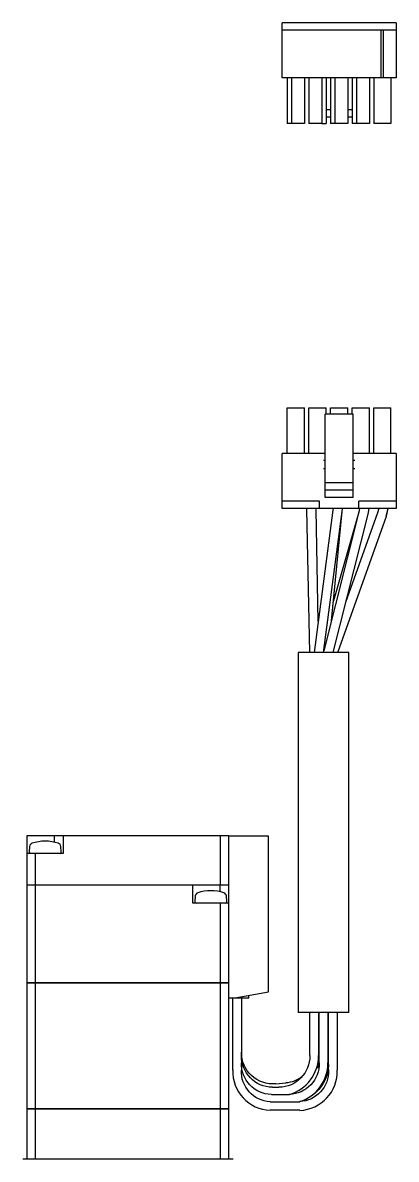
# Model space of a CAD drawing. Extents: x 0 to 1226, y -8 to 947.
# Drawn here: x 371.3 to 423.2, y 500.7 to 658.6 of the extents above; entities that cross this region are included whole.
import ezdxf

# ---------------------------------------------------------------- set-up
doc = ezdxf.new("R2010")
doc.units = 0
doc.header["$LTSCALE"] = 0.5
doc.layers.add('MSM_CONTINUOUS', color=7, linetype='CONTINUOUS')

msp = doc.modelspace()

# ---------------------------------------------------------------- linework, layer by layer
at = {"layer": 'MSM_CONTINUOUS'}
for p, q in [((423.15, 658.59), (407.3, 658.59)), ((407.3, 650.94), (407.3, 658.59)), ((423.15, 658.59), (423.15, 650.94)), ((423.15, 657.57), (407.3, 657.57)), ((421.07, 650.94), (421.07, 657.57)), ((421.37, 650.94), (421.37, 657.57)), ((423.15, 650.94), (407.3, 650.94)), ((408.02, 650.94), (408.02, 644.59)), ((408.62, 650.94), (408.62, 644.59)), ((410.42, 650.94), (410.42, 644.59)), ((411.02, 650.94), (411.02, 644.59)), ((412.82, 650.94), (412.82, 644.59)), ((413.42, 650.94), (413.42, 644.59)), ((414.02, 650.94), (414.02, 644.59)), ((414.62, 650.94), (414.62, 644.59)), ((416.42, 650.94), (416.42, 644.59)), ((417.02, 650.94), (417.02, 644.59)), ((417.62, 650.94), (417.62, 644.59)), ((419.42, 650.94), (419.42, 644.59)), ((420.02, 650.94), (420.02, 644.59)), ((422.42, 650.94), (422.42, 644.59)), ((414.02, 646.48), (413.42, 646.48)), ((417.02, 646.48), (416.42, 646.48)), ((408.62, 644.59), (408.02, 644.59)), ((410.42, 644.59), (408.62, 644.59)), ((412.82, 644.59), (411.02, 644.59)), ((412.82, 644.59), (413.42, 644.59)), ((414.02, 645.48), (413.42, 645.48)), ((414.62, 644.59), (414.02, 644.59)), ((416.42, 644.59), (414.62, 644.59)), ((417.02, 645.48), (416.42, 645.48)), ((417.62, 644.59), (417.02, 644.59)), ((419.42, 644.59), (417.62, 644.59)), ((422.42, 644.59), (420.02, 644.59)), ((408.02, 605.09), (410.42, 605.09)), ((408.02, 598.74), (408.02, 605.09)), ((410.42, 598.74), (410.42, 605.09)), ((411.02, 598.74), (411.02, 605.09)), ((411.02, 605.09), (413.42, 605.09)), ((413.42, 604.2), (413.42, 605.09)), ((414.02, 604.2), (414.02, 605.09)), ((414.02, 605.09), (416.42, 605.09)), ((416.42, 604.2), (416.42, 605.09)), ((417.02, 604.2), (417.02, 605.09)), ((417.02, 605.09), (419.42, 605.09)), ((419.42, 598.74), (419.42, 605.09)), ((420.02, 598.74), (420.02, 605.09)), ((420.02, 605.09), (422.42, 605.09)), ((422.42, 598.74), (422.42, 605.09)), ((413.29, 592.64), (413.29, 604.2)), ((417.15, 604.2), (413.29, 604.2)), ((417.15, 592.64), (417.15, 604.2)), ((407.3, 591.09), (407.3, 598.74)), ((413.29, 598.74), (407.3, 598.74)), ((423.15, 598.74), (417.15, 598.74)), ((423.15, 598.74), (423.15, 591.09)), ((413.29, 597.79), (413.04, 597.79)), ((417.4, 597.79), (417.15, 597.79)), ((413.04, 596.64), (413.29, 596.64)), ((417.15, 596.64), (417.4, 596.64)), ((417.15, 594.66), (413.29, 594.66)), ((417.15, 593.64), (413.29, 593.64)), ((417.15, 592.64), (413.29, 592.64)), ((412.49, 592.11), (407.3, 592.11)), ((423.15, 591.09), (407.3, 591.09)), ((410.7, 591.09), (410.7, 590.98)), ((410.7, 591.09), (410.71, 590.91)), ((410.7, 590.98), (411.1, 571.09)), ((414.36, 590.85), (411.75, 571.09)), ((412.01, 590.94), (412, 591.09)), ((412.32, 575.39), (412.01, 590.94)), ((412.49, 591.09), (412.49, 592.11)), ((413.06, 571.09), (415.65, 590.68)), ((417.97, 590.65), (413.09, 571.31)), ((414.15, 575.51), (415.66, 590.68)), ((414.39, 591.09), (414.36, 590.85)), ((417.94, 590.6), (414.42, 578.27)), ((415.65, 590.68), (415.69, 591.09)), ((415.66, 590.68), (415.69, 591.09)), ((418.05, 591.09), (417.94, 590.6)), ((417.95, 591.09), (417.95, 592.11)), ((423.15, 592.11), (417.95, 592.11)), ((418.06, 591.09), (417.97, 590.65)), ((419.23, 590.33), (419.37, 591.09)), ((420.71, 591.09), (420.55, 590.49)), ((421.77, 590.05), (422.03, 591.09)), ((421.78, 590.06), (422.04, 591.09)), ((414.37, 571.09), (419.23, 590.33)), ((415.04, 571.09), (421.78, 590.06)), ((420.55, 590.49), (416.12, 578.02)), ((416.55, 571.09), (409.55, 571.09)), ((409.55, 571.09), (409.55, 521.09)), ((416.55, 521.09), (416.55, 571.09)), ((371.9, 538.8), (371.9, 545.69)), ((371.9, 545.69), (399.9, 545.69)), ((375.65, 545.69), (375.65, 544.75)), ((376.9, 545.69), (376.9, 543.19)), ((398.75, 538.8), (398.75, 545.69)), ((399.9, 507.69), (399.9, 545.69)), ((405.4, 545.59), (399.9, 545.59)), ((405.4, 523.95), (405.4, 545.59)), ((376.9, 543.19), (371.9, 543.19)), ((372.24, 544.16), (372.17, 543.4)), ((373.06, 538.8), (373.06, 543.19)), ((376.63, 543.4), (376.57, 544.16)), ((371.9, 538.8), (399.9, 538.8)), ((371.9, 525.19), (371.9, 538.79)), ((399.9, 538.79), (371.9, 538.79)), ((371.91, 538.79), (371.91, 538.8)), ((373.06, 538.79), (373.06, 538.8)), ((373.06, 525.19), (373.06, 538.79)), ((394.9, 536.29), (394.9, 538.79)), ((398.65, 538.79), (398.65, 537.86)), ((398.75, 538.79), (398.75, 538.8)), ((399.89, 538.79), (399.89, 538.8)), ((395.24, 537.27), (395.17, 536.51)), ((399.63, 536.51), (399.57, 537.27)), ((399.9, 536.29), (394.9, 536.29)), ((398.75, 525.19), (398.75, 536.29)), ((371.9, 525.19), (399.9, 525.19)), ((371.9, 507.69), (371.9, 525.18)), ((399.9, 525.18), (371.9, 525.18)), ((371.91, 525.19), (371.91, 525.18)), ((373.06, 525.19), (373.06, 525.18)), ((373.06, 507.69), (373.06, 525.18)), ((398.75, 525.19), (398.75, 525.18)), ((398.75, 507.69), (398.75, 525.18)), ((399.89, 525.19), (399.89, 525.18)), ((402.7, 523.09), (399.9, 523.09)), ((400.45, 513.09), (400.45, 523.09)), ((400.5, 523.09), (405.4, 523.95)), ((401.65, 523.09), (401.65, 513.09)), ((402.7, 523.09), (402.7, 523.48)), ((416.55, 521.09), (409.55, 521.09)), ((411.15, 515.09), (411.15, 521.09)), ((412.35, 521.09), (412.35, 514.09)), ((412.45, 514.09), (412.45, 521.09)), ((413.65, 521.09), (413.65, 514.09)), ((413.75, 513.09), (413.75, 521.09)), ((414.95, 521.09), (414.95, 513.09)), ((401.65, 515.57), (401.66, 515.33)), ((412.3, 513.38), (412.29, 513.35)), ((412.29, 513.35), (412.3, 513.38)), ((412.3, 513.38), (412.45, 514.59)), ((412.35, 514.09), (412.3, 513.38)), ((405.96, 510.69), (406.84, 510.69)), ((406.42, 511.16), (407.8, 511.29)), ((405.65, 508.69), (409.75, 508.69)), ((405.81, 509.69), (408.29, 509.69)), ((409.75, 508.7), (409.71, 508.69)), ((371.9, 507.69), (399.9, 507.69)), ((371.9, 500.69), (371.9, 507.68)), ((399.9, 507.68), (371.9, 507.68)), ((371.91, 507.69), (371.91, 507.68)), ((373.06, 507.69), (373.06, 507.68)), ((373.06, 500.69), (373.06, 507.68)), ((398.75, 507.69), (398.75, 507.68)), ((398.75, 500.69), (398.75, 507.68)), ((399.89, 507.69), (399.89, 507.68)), ((399.9, 500.69), (399.9, 507.68)), ((409.75, 507.49), (405.65, 507.49)), ((400.52, 500.69), (371.28, 500.69))]:
    msp.add_line(p, q, dxfattribs=at)
for centre, radius, start, end in [((374.4, 538.88), 6, 72.3708, 107.6292), ((372.37, 543.38), 0.2, 175, 251.8051), ((372.74, 544.12), 0.5, 107.6292, 175), ((376.07, 544.12), 0.5, 5, 72.3708), ((376.43, 543.38), 0.2, 288.1949, 5), ((395.74, 537.23), 0.5, 107.6292, 175), ((397.4, 531.99), 6, 72.3708, 107.6292), ((399.07, 537.23), 0.5, 5, 72.3708), ((395.37, 536.49), 0.2, 175, 270), ((399.43, 536.49), 0.2, 270, 5), ((406.77, 515.06), 5.59, 285.9654, 0.2921), ((408.08, 514.01), 5.57, 287.3809, 0.7723), ((405.86, 512.9), 5.41, 177.9657, 267.8137), ((409.55, 512.89), 5.41, 272.1273, 2.0933)]:
    msp.add_arc(centre, radius, start, end, dxfattribs=at)
at = {"layer": 'MSM_CONTINUOUS', "extrusion": (0, 0, -1)}
for centre, radius, start, end in [((-406.01, 515.05), 4.36, 270.5892, 0.5857), ((-406.04, 515.54), 4.39, 265.0821, 0.1308), ((-406.8, 515.05), 4.36, 179.4314, 269.3937), ((-405.94, 513.97), 4.29, 271.642, 1.5567), ((-408.16, 513.98), 4.29, 178.4892, 268.3121), ((-408.31, 513.98), 5.45, 181.1091, 246.0046), ((-405.86, 512.9), 4.22, 272.8542, 2.5704), ((-407.42, 515.64), 4.37, 232.9581, 264.9542), ((-409.53, 512.91), 4.22, 177.5064, 267.069)]:
    msp.add_arc(centre, radius, start, end, dxfattribs=at)

doc.saveas('drawing.dxf')
